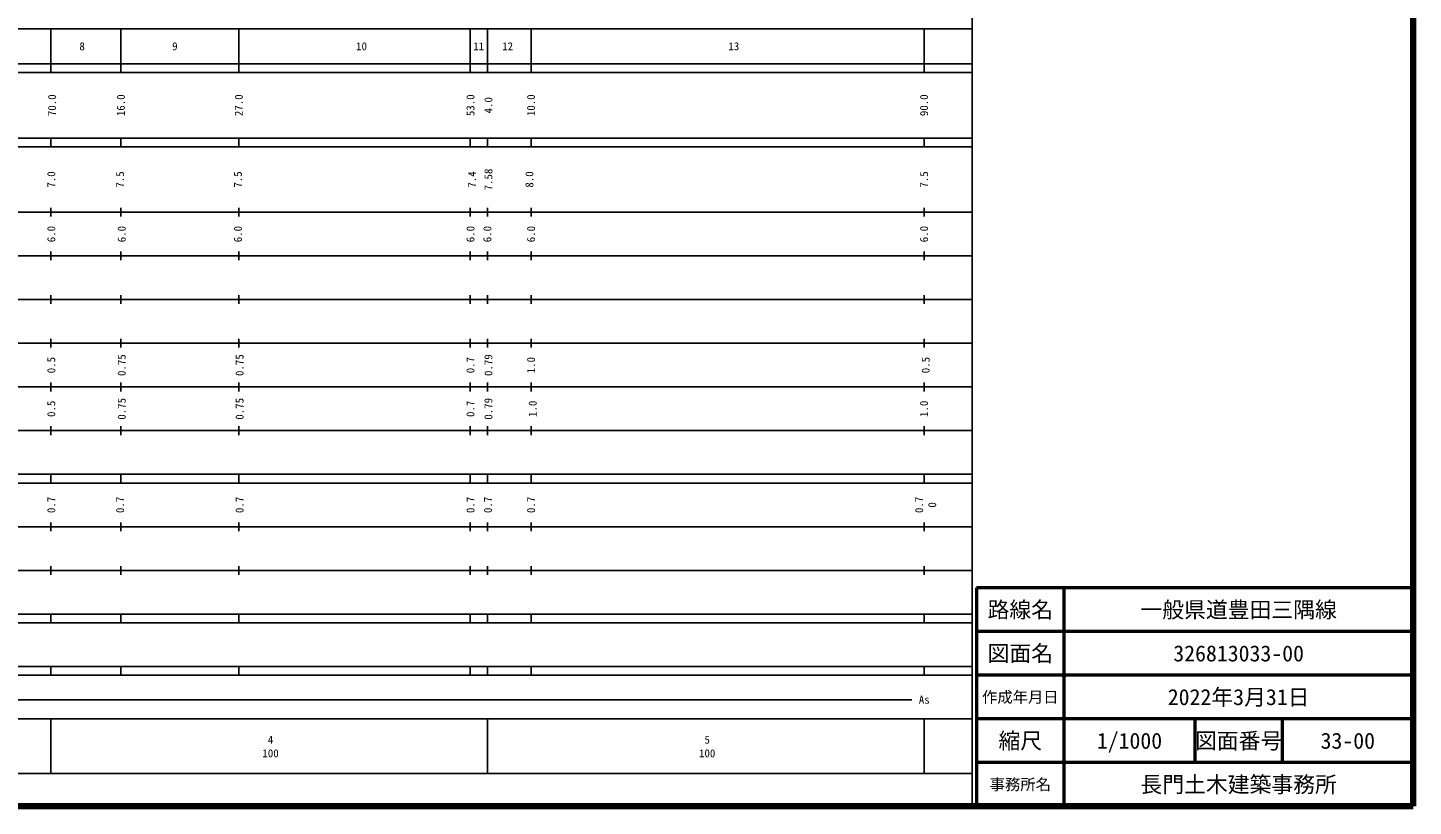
# Model space of a CAD drawing. Units: millimetres on the paper, enlarged 1000 times. Extents: x 40000 to 680000, y 20000 to 380000.
# Drawn here: x 362671 to 680000, y 20000 to 198249 of the extents above; entities that cross this region are included whole.
import ezdxf
from ezdxf.enums import TextEntityAlignment as Align

# ---------------------------------------------------------------- set-up
doc = ezdxf.new("R2010")
doc.units = ezdxf.units.MM
doc.header["$LTSCALE"] = 1000
for name, color, linetype, lineweight in [('M-TTL', 2, 'Continuous', 140), ('M-TTL-BAND', 7, 'Continuous', 25), ('M-TTL-FRAM', 2, 'Continuous', 50), ('M-TTL-LINE', 7, 'Continuous', 50), ('M-TTL-TXT', 7, 'Continuous', 13)]:
    doc.layers.add(name, color=color, linetype=linetype, lineweight=lineweight)
doc.styles.add('ＭＳ ゴシック', font='')
doc.styles.get('ＭＳ ゴシック').set_extended_font_data('MS Gothic')

msp = doc.modelspace()

# ---------------------------------------------------------------- linework, layer by layer
at = {"layer": 'M-TTL'}
for p, q in [((680000, 20000), (680000, 380000)), ((40000, 20000), (680000, 20000))]:
    msp.add_line(p, q, dxfattribs=at)
at = {"layer": 'M-TTL-BAND'}
for p, q in [((579000, 20000), (579000, 370000)), ((68000, 198000), (579000, 198000)), ((368000, 198000), (368000, 188000)), ((384000, 198000), (384000, 188000)), ((411000, 198000), (411000, 188000)), ((464000, 198000), (464000, 188000)), ((468000, 198000), (468000, 188000)), ((478000, 198000), (478000, 188000)), ((568000, 198000), (568000, 188000)), ((40000, 190000), (579000, 190000)), ((40000, 188000), (579000, 188000)), ((40000, 173000), (579000, 173000)), ((368000, 173000), (368000, 171000)), ((384000, 173000), (384000, 171000)), ((411000, 173000), (411000, 171000)), ((464000, 173000), (464000, 171000)), ((468000, 171000), (468000, 173000)), ((478000, 173000), (478000, 171000)), ((568000, 171000), (568000, 173000)), ((40000, 171000), (579000, 171000)), ((40000, 156000), (579000, 156000)), ((368000, 157000), (368000, 155000)), ((384000, 157000), (384000, 155000)), ((411000, 157000), (411000, 155000)), ((464000, 157000), (464000, 155000)), ((468000, 155000), (468000, 157000)), ((478000, 157000), (478000, 155000)), ((568000, 155000), (568000, 157000)), ((46000, 146000), (579000, 146000)), ((368000, 147000), (368000, 145000)), ((384000, 147000), (384000, 145000)), ((411000, 147000), (411000, 145000)), ((464000, 147000), (464000, 145000)), ((468000, 145000), (468000, 147000)), ((478000, 147000), (478000, 145000)), ((568000, 145000), (568000, 147000)), ((368000, 137000), (368000, 135000)), ((384000, 137000), (384000, 135000)), ((411000, 137000), (411000, 135000)), ((464000, 137000), (464000, 135000)), ((468000, 135000), (468000, 137000)), ((478000, 137000), (478000, 135000)), ((568000, 135000), (568000, 137000)), ((52000, 136000), (579000, 136000)), ((368000, 127000), (368000, 125000)), ((384000, 127000), (384000, 125000)), ((411000, 127000), (411000, 125000)), ((464000, 127000), (464000, 125000)), ((468000, 125000), (468000, 127000)), ((478000, 127000), (478000, 125000)), ((568000, 125000), (568000, 127000)), ((46000, 126000), (579000, 126000)), ((52000, 116000), (579000, 116000)), ((368000, 117000), (368000, 115000)), ((384000, 117000), (384000, 115000)), ((411000, 117000), (411000, 115000)), ((464000, 117000), (464000, 115000)), ((468000, 115000), (468000, 117000)), ((478000, 117000), (478000, 115000)), ((568000, 115000), (568000, 117000)), ((46000, 106000), (579000, 106000)), ((368000, 107000), (368000, 105000)), ((384000, 107000), (384000, 105000)), ((411000, 107000), (411000, 105000)), ((464000, 107000), (464000, 105000)), ((468000, 105000), (468000, 107000)), ((478000, 107000), (478000, 105000)), ((568000, 105000), (568000, 107000)), ((40000, 96000), (579000, 96000)), ((368000, 96000), (368000, 94000)), ((384000, 96000), (384000, 94000)), ((411000, 96000), (411000, 94000)), ((464000, 96000), (464000, 94000)), ((468000, 94000), (468000, 96000)), ((478000, 96000), (478000, 94000)), ((568000, 94000), (568000, 96000)), ((40000, 94000), (579000, 94000)), ((49000, 84000), (579000, 84000)), ((368000, 85000), (368000, 83000)), ((384000, 85000), (384000, 83000)), ((411000, 85000), (411000, 83000)), ((464000, 85000), (464000, 83000)), ((468000, 83000), (468000, 85000)), ((478000, 85000), (478000, 83000)), ((568000, 83000), (568000, 85000)), ((40000, 74000), (579000, 74000)), ((368000, 75000), (368000, 73000)), ((384000, 75000), (384000, 73000)), ((411000, 75000), (411000, 73000)), ((464000, 75000), (464000, 73000)), ((468000, 73000), (468000, 75000)), ((478000, 75000), (478000, 73000)), ((568000, 73000), (568000, 75000)), ((40000, 64000), (579000, 64000)), ((368000, 64000), (368000, 62000)), ((384000, 64000), (384000, 62000)), ((411000, 64000), (411000, 62000)), ((464000, 64000), (464000, 62000)), ((468000, 62000), (468000, 64000)), ((478000, 64000), (478000, 62000)), ((568000, 62000), (568000, 64000)), ((40000, 62000), (579000, 62000)), ((40000, 52000), (579000, 52000)), ((368000, 52000), (368000, 50000)), ((384000, 52000), (384000, 50000)), ((411000, 52000), (411000, 50000)), ((464000, 52000), (464000, 50000)), ((468000, 50000), (468000, 52000)), ((478000, 52000), (478000, 50000)), ((568000, 50000), (568000, 52000)), ((40000, 50000), (579000, 50000)), ((70344, 44406), (565125, 44406)), ((40000, 40000), (579000, 40000)), ((368000, 40000), (368000, 27500)), ((468000, 40000), (468000, 27500)), ((568000, 40000), (568000, 27500)), ((68000, 27500), (579000, 27500))]:
    msp.add_line(p, q, dxfattribs=at)
at = {"layer": 'M-TTL-FRAM'}
for p, q in [((680000, 70000), (580000, 70000)), ((580000, 70000), (580000, 20000))]:
    msp.add_line(p, q, dxfattribs=at)
at = {"layer": 'M-TTL-LINE'}
for p, q in [((600000, 70000), (600000, 20000)), ((680000, 60000), (580000, 60000)), ((680000, 50000), (580000, 50000)), ((680000, 40000), (580000, 40000)), ((630000, 40000), (630000, 30000)), ((650000, 40000), (650000, 30000)), ((680000, 30000), (580000, 30000))]:
    msp.add_line(p, q, dxfattribs=at)

# ---------------------------------------------------------------- texts
at = {"layer": 'M-TTL-BAND', "style": 'ＭＳ ゴシック'}
for s, p in [('8', (375124, 194000)), ('9', (396375, 194000)), ('10', (439127, 194000)), ('11', (465973, 194000)), ('12', (472590, 194000)), ('13', (524380, 194000)), ('As', (568000, 44406)), ('4', (418288, 35238)), ('5', (518288, 35238)), ('100', (418288, 32131)), ('100', (518288, 32131))]:
    msp.add_text(s, height=1833, dxfattribs=at).set_placement(p, align=Align.MIDDLE_CENTER)
for s, p in [('70.0', (368249, 180500)), ('16.0', (384000, 180500)), ('27.0', (411001, 180500)), ('53.0', (464065, 180500)), ('4.0', (468176, 180500)), ('10.0', (477941, 180500)), ('90.0', (567944, 180500)), ('7.0', (368062, 163500)), ('7.5', (383812, 163500)), ('7.5', (410813, 163500)), ('7.4', (464440, 163500)), ('7.58', (468176, 163500)), ('8.0', (477565, 163500)), ('7.5', (567944, 163500)), ('6.0', (368062, 151000)), ('6.0', (384187, 151000)), ('6.0', (410813, 151000)), ('6.0', (464065, 151000)), ('6.0', (467926, 151000)), ('6.0', (477941, 151000)), ('6.0', (567944, 151000)), ('0.5', (368062, 121000)), ('0.75', (384187, 121000)), ('0.75', (411188, 121000)), ('0.7', (464065, 121000)), ('0.79', (468176, 121000)), ('1.0', (477941, 121000)), ('0.5', (568319, 121000)), ('0.5', (368062, 111000)), ('0.75', (384187, 111000)), ('0.75', (411188, 111000)), ('0.7', (464065, 111000)), ('0.79', (468176, 111000)), ('1.0', (478316, 111000)), ('1.0', (567944, 111000)), ('0.7', (368062, 89000)), ('0.7', (383812, 89000)), ('0.7', (411188, 89000)), ('0.7', (464065, 89000)), ('0.7', (468065, 89000)), ('0.7', (477941, 89000)), ('0.7', (566819, 89000)), ('0', (569819, 89000))]:
    msp.add_text(s, height=1833, rotation=90, dxfattribs=at).set_placement(p, align=Align.MIDDLE_CENTER)
at = {"layer": 'M-TTL-TXT', "style": 'ＭＳ ゴシック'}
for s, height, p in [('路線名', 3666, (590000, 65000)), ('一般県道豊田三隅線', 3666, (640000, 65000)), ('図面名', 3666, (590000, 55000)), ('326813033-00', 3666, (640000, 55000)), ('作成年月日', 2566, (590000, 45000)), ('2022年3月31日', 3666, (640000, 45000)), ('縮尺', 3666, (590000, 35000)), ('1/1000', 3666, (615000, 35000)), ('図面番号', 3666, (640000, 35000)), ('33-00', 3666, (665000, 35000)), ('事務所名', 2566, (590000, 25000)), ('長門土木建築事務所', 3666, (640000, 25000))]:
    msp.add_text(s, height=height, dxfattribs=at).set_placement(p, align=Align.MIDDLE_CENTER)

doc.saveas('drawing.dxf')
